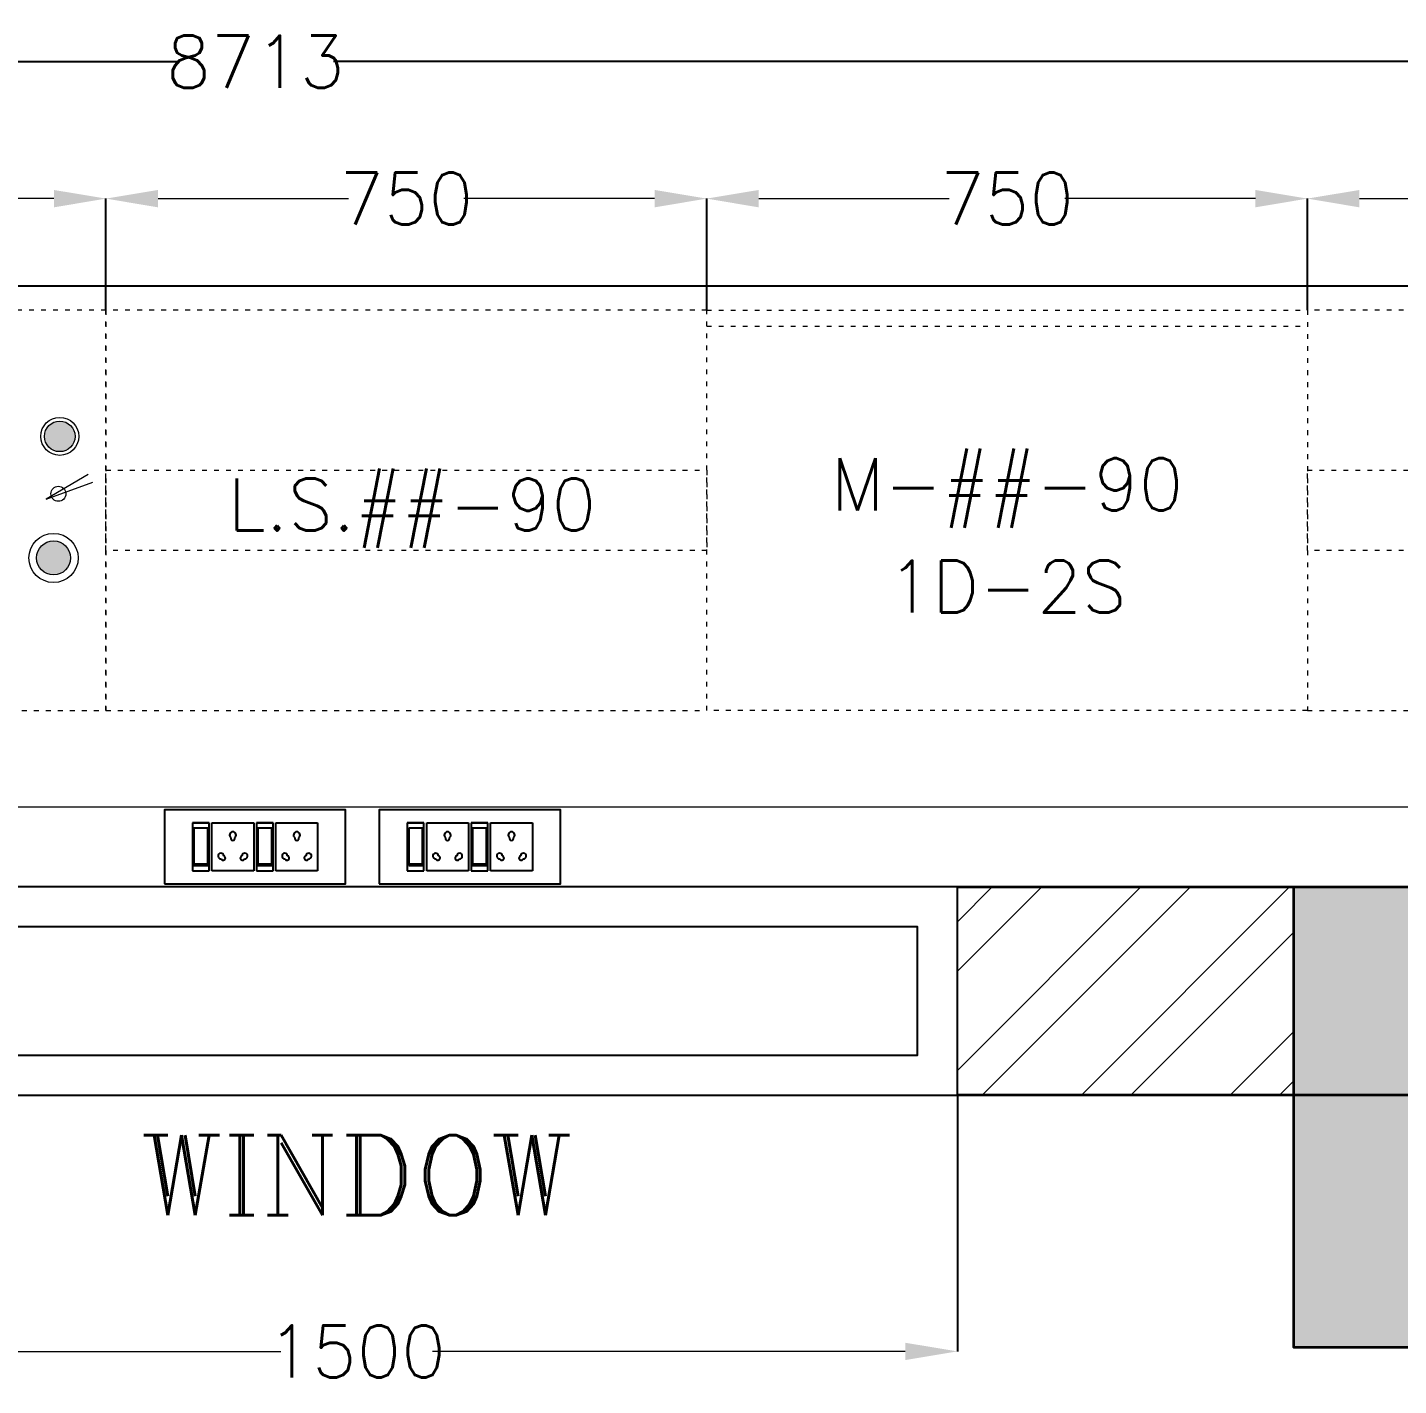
# Model space of a CAD drawing. Extents: x -52083 to 49512, y -145230 to 20224.
# Drawn here: x -32244 to -30532, y -20351 to -18655 of the extents above; entities that cross this region are included whole.
import ezdxf
from ezdxf.enums import TextEntityAlignment as Align

# ---------------------------------------------------------------- set-up
doc = ezdxf.new("R2010")
doc.units = 0
doc.header["$LTSCALE"] = 0.5
doc.header["$MEASUREMENT"] = 0
doc.header["$PDMODE"] = 32
doc.linetypes.add('ACAD_ISO03W100', pattern=[30, 12, -18])
for name, color, linetype, lineweight in [('COL', 1, 'Continuous', 35), ('DIM', 3, 'Continuous', 5), ('Furniture', 30, 'Continuous', 13), ('Hatch-1', 8, 'Continuous', 5), ('Sa-Block Text', 7, 'Continuous', 18), ('wall-1', 7, 'Continuous', 35)]:
    doc.layers.add(name, color=color, linetype=linetype, lineweight=lineweight)
for name, color, linetype in [('LABOFAB', 7, 'Continuous'), ('PDF_Text', 5, 'Continuous'), ('SA-6MRP', 1, 'Continuous'), ('SA-6MUP', 223, 'Continuous'), ('SA-FUR', 3, 'Continuous')]:
    doc.layers.add(name, color=color, linetype=linetype)
doc.styles.add('RomanS', font='romans.shx')
doc.styles.get("Standard").update_dxf_attribs({"font": 'romans.shx'})
doc.dimstyles.new('Sa-dim', dxfattribs={"dimtxt": 65, "dimasz": 65, "dimexe": 0, "dimexo": 0, "dimtad": 0, "dimdec": 0, "dimdsep": 46, "dimtxsty": 'Standard', "dimcen": 0, "dimclrd": 256, "dimclre": 7, "dimclrt": 1, "dimadec": 0, "dimazin": 0, "dimtfac": 1, "dimtdec": 0, "dimtmove": 0, "dimatfit": 3, "dimfxl": 1, "dimlwd": -1, "dimarcsym": 0})

# ---------------------------------------------------------------- blocks, each defined once
blk = doc.blocks.new('*U109')
at = {"color": 5}
blk.add_wipeout([(50, 400), (50, 240), (1450, 240), (1450, 400)], dxfattribs=at)
blk.add_wipeout([(0, 450), (0, 190), (1500, 190), (1500, 450)], dxfattribs=at)
for points in [[(0, 450), (0, 190), (1500, 190), (1500, 450)], [(50, 400), (50, 240), (1450, 240), (1450, 400)]]:
    blk.add_lwpolyline(points, close=True, dxfattribs=at)
blk = doc.blocks.new('*D412')
at = {"layer": 'Defpoints', "color": 0, "transparency": 16777216}
for p in [(-32582.5, -19988.3), (-31082.5, -19988.3), (-31082.5, -20308.2)]:
    blk.add_point(p, dxfattribs=at)
at = {"layer": 'DIM', "color": 7, "lineweight": -2, "transparency": 16777216}
for p, q in [((-32582.5, -19988.3), (-32582.5, -20308.2)), ((-31082.5, -19988.3), (-31082.5, -20308.2))]:
    blk.add_line(p, q, dxfattribs=at)
at = {"layer": 'DIM', "transparency": 16777216}
for p, q in [((-32517.5, -20308.2), (-31927, -20308.2)), ((-31147.5, -20308.2), (-31738, -20308.2))]:
    blk.add_line(p, q, dxfattribs=at)
for points in [[(-32517.5, -20297.4), (-32517.5, -20319), (-32582.5, -20308.2)], [(-31147.5, -20297.4), (-31147.5, -20319), (-31082.5, -20308.2)]]:
    blk.add_solid(points, dxfattribs=at)
at = {"layer": 'DIM', "color": 1, "transparency": 16777216, "insert": (-31832.5, -20308.2), "char_height": 65, "attachment_point": 5}
blk.add_mtext('1500', dxfattribs=at)
blk = doc.blocks.new('*U92')
at = {"layer": 'SA-FUR', "color": 230, "linetype": 'ACAD_ISO03W100', "lineweight": 13}
for points in [[(750, 500), (0, 500), (0, 0), (750, 0)], [(750, 200), (0, 200), (0, 300), (750, 300)]]:
    blk.add_lwpolyline(points, close=True, dxfattribs=at)
at = {"layer": 'SA-FUR', "color": 7}
blk.add_attdef('TAG-2', text='', height=65, dxfattribs=at).set_placement((382.1, 224.8), align=Align.CENTER)
blk = doc.blocks.new('*D458')
at = {"layer": 'Defpoints', "color": 0, "transparency": 16777216}
for p in [(-32145.5, -18869.1), (-33045.5, -19008.3), (-32145.5, -19008.3)]:
    blk.add_point(p, dxfattribs=at)
at = {"layer": 'DIM', "color": 7, "lineweight": -2, "transparency": 16777216}
for p, q in [((-33045.5, -19008.3), (-33045.5, -18869.1)), ((-32145.5, -19008.3), (-32145.5, -18869.1))]:
    blk.add_line(p, q, dxfattribs=at)
at = {"layer": 'DIM', "transparency": 16777216}
for p, q in [((-32980.5, -18869.1), (-32667.8, -18869.1)), ((-32210.5, -18869.1), (-32523.2, -18869.1))]:
    blk.add_line(p, q, dxfattribs=at)
for points in [[(-32980.5, -18858.3), (-32980.5, -18880), (-33045.5, -18869.1)], [(-32210.5, -18858.3), (-32210.5, -18880), (-32145.5, -18869.1)]]:
    blk.add_solid(points, dxfattribs=at)
at = {"layer": 'DIM', "color": 1, "transparency": 16777216, "insert": (-32595.5, -18869.1), "char_height": 65, "attachment_point": 5}
blk.add_mtext('900', dxfattribs=at)
blk = doc.blocks.new('*D459')
at = {"layer": 'Defpoints', "color": 0, "transparency": 16777216}
for p in [(-31395.5, -18869.1), (-32145.5, -19008.3), (-31395.5, -19008.3)]:
    blk.add_point(p, dxfattribs=at)
at = {"layer": 'DIM', "color": 7, "lineweight": -2, "transparency": 16777216}
for p, q in [((-32145.5, -19008.3), (-32145.5, -18869.1)), ((-31395.5, -19008.3), (-31395.5, -18869.1))]:
    blk.add_line(p, q, dxfattribs=at)
at = {"layer": 'DIM', "transparency": 16777216}
for p, q in [((-32080.5, -18869.1), (-31842.6, -18869.1)), ((-31460.5, -18869.1), (-31698.5, -18869.1))]:
    blk.add_line(p, q, dxfattribs=at)
for points in [[(-32080.5, -18858.3), (-32080.5, -18880), (-32145.5, -18869.1)], [(-31460.5, -18858.3), (-31460.5, -18880), (-31395.5, -18869.1)]]:
    blk.add_solid(points, dxfattribs=at)
at = {"layer": 'DIM', "color": 1, "transparency": 16777216, "insert": (-31770.5, -18869.1), "char_height": 65, "attachment_point": 5}
blk.add_mtext('750', dxfattribs=at)
blk = doc.blocks.new('*U94')
at = {"layer": 'SA-FUR', "color": 230, "linetype": 'ACAD_ISO03W100', "lineweight": 13}
blk.add_line((750, 20), (0, 20), dxfattribs=at)
blk.add_lwpolyline([(0, 500), (750, 500), (750, 0), (0, 0)], close=True, dxfattribs=at)
at = {"layer": 'SA-FUR', "color": 7}
for tag, p in [('TAG-2', (375, 377.6)), ('TAG', (375, 250))]:
    blk.add_attdef(tag, text='', height=65, rotation=180, dxfattribs=at).set_placement(p, align=Align.CENTER)
blk = doc.blocks.new('*D460')
at = {"layer": 'Defpoints', "color": 0, "transparency": 16777216}
for p in [(-30645.5, -18869.1), (-31395.5, -19008.3), (-30645.5, -19008.3)]:
    blk.add_point(p, dxfattribs=at)
at = {"layer": 'DIM', "color": 7, "lineweight": -2, "transparency": 16777216}
for p, q in [((-31395.5, -19008.3), (-31395.5, -18869.1)), ((-30645.5, -19008.3), (-30645.5, -18869.1))]:
    blk.add_line(p, q, dxfattribs=at)
at = {"layer": 'DIM', "transparency": 16777216}
for p, q in [((-31330.5, -18869.1), (-31092.6, -18869.1)), ((-30710.5, -18869.1), (-30948.5, -18869.1))]:
    blk.add_line(p, q, dxfattribs=at)
for points in [[(-31330.5, -18858.3), (-31330.5, -18880), (-31395.5, -18869.1)], [(-30710.5, -18858.3), (-30710.5, -18880), (-30645.5, -18869.1)]]:
    blk.add_solid(points, dxfattribs=at)
at = {"layer": 'DIM', "color": 1, "transparency": 16777216, "insert": (-31020.5, -18869.1), "char_height": 65, "attachment_point": 5}
blk.add_mtext('750', dxfattribs=at)
blk = doc.blocks.new('*D461')
at = {"layer": 'Defpoints', "color": 0, "transparency": 16777216}
for p in [(-29895.5, -18869.1), (-30645.5, -19008.3), (-29895.5, -19008.3)]:
    blk.add_point(p, dxfattribs=at)
at = {"layer": 'DIM', "color": 7, "lineweight": -2, "transparency": 16777216}
for p, q in [((-30645.5, -19008.3), (-30645.5, -18869.1)), ((-29895.5, -19008.3), (-29895.5, -18869.1))]:
    blk.add_line(p, q, dxfattribs=at)
at = {"layer": 'DIM', "transparency": 16777216}
for p, q in [((-30580.5, -18869.1), (-30342.6, -18869.1)), ((-29960.5, -18869.1), (-30198.5, -18869.1))]:
    blk.add_line(p, q, dxfattribs=at)
for points in [[(-30580.5, -18858.3), (-30580.5, -18880), (-30645.5, -18869.1)], [(-29960.5, -18858.3), (-29960.5, -18880), (-29895.5, -18869.1)]]:
    blk.add_solid(points, dxfattribs=at)
at = {"layer": 'DIM', "color": 1, "transparency": 16777216, "insert": (-30270.5, -18869.1), "char_height": 65, "attachment_point": 5}
blk.add_mtext('750', dxfattribs=at)
blk = doc.blocks.new('*D464')
at = {"color": 7, "lineweight": -2, "transparency": 16777216}
for p, q in [((-36315.5, -18978.3), (-36315.5, -18698.1)), ((-27602.5, -18978.3), (-27602.5, -18698.1))]:
    blk.add_line(p, q, dxfattribs=at)
at = {"transparency": 16777216}
for p, q in [((-36250.5, -18698.1), (-32056.7, -18698.1)), ((-27667.5, -18698.1), (-31861.3, -18698.1))]:
    blk.add_line(p, q, dxfattribs=at)
for points in [[(-36250.5, -18687.2), (-36250.5, -18708.9), (-36315.5, -18698.1)], [(-27667.5, -18687.2), (-27667.5, -18708.9), (-27602.5, -18698.1)]]:
    blk.add_solid(points, dxfattribs=at)
at = {"layer": 'Defpoints', "color": 0, "transparency": 16777216}
for p in [(-27602.5, -18698.1), (-36315.5, -18978.3), (-27602.5, -18978.3)]:
    blk.add_point(p, dxfattribs=at)
at = {"color": 1, "transparency": 16777216, "insert": (-31959, -18698.1), "char_height": 65, "attachment_point": 5}
blk.add_mtext('8713', dxfattribs=at)
blk = doc.blocks.new('*U133')
at = {"ltscale": 300}
for p, q in [((-78.1, 29.8), (-78.1, -29.8)), ((-78.1, 29.8), (-78.1, -29.8)), ((-57.3, 29.8), (-78.1, 29.8)), ((-78.1, 29.8), (-57.3, 29.8)), ((-76.3, 23.3), (-76.3, -23.3)), ((-59.1, 23.3), (-76.3, 23.3)), ((-59.1, -23.3), (-59.1, 23.3)), ((-57.3, -29.8), (-57.3, 29.8)), ((-53.9, 29.8), (-1.7, 29.8)), ((-53.9, -29.8), (-53.9, 29.8)), ((-1.7, 29.8), (-1.7, -29.8)), ((1.7, 29.8), (1.7, -29.8)), ((1.7, 29.8), (1.7, -29.8)), ((22.5, 29.8), (1.7, 29.8)), ((1.7, 29.8), (22.5, 29.8)), ((3.5, 23.3), (3.5, -23.3)), ((20.7, 23.3), (3.5, 23.3)), ((20.7, -23.3), (20.7, 23.3)), ((22.5, -29.8), (22.5, 29.8)), ((25.9, -29.8), (25.9, 29.8)), ((25.9, 29.8), (78.1, 29.8)), ((78.1, 29.8), (78.1, -29.8)), ((-78.1, -29.8), (-57.3, -29.8)), ((-76.3, -21.2), (-59.1, -21.2)), ((-76.3, -23.3), (-59.1, -23.3)), ((-1.7, -29.8), (-53.9, -29.8)), ((1.7, -29.8), (22.5, -29.8)), ((3.5, -21.2), (20.7, -21.2)), ((3.5, -23.3), (20.7, -23.3)), ((78.1, -29.8), (25.9, -29.8))]:
    blk.add_line(p, q, dxfattribs=at)
blk.add_lwpolyline([(-113, -46), (113, -46), (113, 46), (-113, 46)], close=True, dxfattribs=at)
for centre, radius, start, end in [((-27.8, 14.7), 4.06, 307.1584, 232.8416), ((52, 14.7), 4.06, 307.1584, 232.8416), ((-27.8, 10.6), 2.59, 161.4031, 18.5969), ((52, 10.6), 2.59, 161.4031, 18.5969), ((-42.7, -11.6), 3.5, 5.2689, 272.51), ((-39.9, -14), 2.82, 202.6838, 75.0951), ((-15.7, -14), 2.82, 104.9049, 337.3162), ((-12.9, -11.6), 3.5, 267.49, 174.7311), ((37.1, -11.6), 3.5, 5.2689, 272.51), ((39.9, -14), 2.82, 202.6838, 75.0951), ((64.1, -14), 2.82, 104.9049, 337.3162), ((66.9, -11.6), 3.5, 267.49, 174.7311)]:
    blk.add_arc(centre, radius, start, end, dxfattribs=at)
at = {"layer": 'Sa-Block Text', "flags": 1}
for tag, p in [('PROJECTNAME', (102.4, 776)), ('FLOOR', (102.4, 686.5)), ('LABNAME', (102.4, 577)), ('ITEMNO:', (102.4, 479.7))]:
    blk.add_attdef(tag, text='', height=65, dxfattribs=at).set_placement(p, align=Align.MIDDLE_CENTER)
at = {"layer": 'Sa-Block Text'}
blk.add_attdef('CATALOGUE', text='', height=65, dxfattribs=at).set_placement((102.4, 360.5), align=Align.MIDDLE_CENTER)
blk = doc.blocks.new('*U130')
for p, q in [((-78.1, 29.8), (-78.1, -29.8)), ((-78.1, 29.8), (-78.1, -29.8)), ((-57.3, 29.8), (-78.1, 29.8)), ((-78.1, 29.8), (-57.3, 29.8)), ((-76.3, 23.3), (-76.3, -23.3)), ((-59.1, 23.3), (-76.3, 23.3)), ((-59.1, -23.3), (-59.1, 23.3)), ((-57.3, -29.8), (-57.3, 29.8)), ((-53.9, 29.8), (-1.7, 29.8)), ((-53.9, -29.8), (-53.9, 29.8)), ((-1.7, 29.8), (-1.7, -29.8)), ((1.7, 29.8), (1.7, -29.8)), ((1.7, 29.8), (1.7, -29.8)), ((22.5, 29.8), (1.7, 29.8)), ((1.7, 29.8), (22.5, 29.8)), ((3.5, 23.3), (3.5, -23.3)), ((20.7, 23.3), (3.5, 23.3)), ((20.7, -23.3), (20.7, 23.3)), ((22.5, -29.8), (22.5, 29.8)), ((25.9, -29.8), (25.9, 29.8)), ((25.9, 29.8), (78.1, 29.8)), ((78.1, 29.8), (78.1, -29.8)), ((-78.1, -29.8), (-57.3, -29.8)), ((-76.3, -21.2), (-59.1, -21.2)), ((-76.3, -23.3), (-59.1, -23.3)), ((-1.7, -29.8), (-53.9, -29.8)), ((1.7, -29.8), (22.5, -29.8)), ((3.5, -21.2), (20.7, -21.2)), ((3.5, -23.3), (20.7, -23.3)), ((78.1, -29.8), (25.9, -29.8))]:
    blk.add_line(p, q)
blk.add_lwpolyline([(-113, -46), (113, -46), (113, 46), (-113, 46)], close=True)
for centre, radius, start, end in [((-27.8, 14.7), 4.06, 307.1584, 232.8416), ((52, 14.7), 4.06, 307.1584, 232.8416), ((-27.8, 10.6), 2.59, 161.4031, 18.5969), ((52, 10.6), 2.59, 161.4031, 18.5969), ((-42.7, -11.6), 3.5, 5.2689, 272.51), ((-39.9, -14), 2.82, 202.6838, 75.0951), ((-15.7, -14), 2.82, 104.9049, 337.3162), ((-12.9, -11.6), 3.5, 267.49, 174.7311), ((37.1, -11.6), 3.5, 5.2689, 272.51), ((39.9, -14), 2.82, 202.6838, 75.0951), ((64.1, -14), 2.82, 104.9049, 337.3162), ((66.9, -11.6), 3.5, 267.49, 174.7311)]:
    blk.add_arc(centre, radius, start, end)
at = {"layer": 'Sa-Block Text', "flags": 1}
for tag, p in [('PROJECTNAME', (14.8, 619.1)), ('FLOOR', (14.8, 529.6)), ('LABNAME', (14.8, 420.1)), ('ITEMNO:', (14.8, 322.8))]:
    blk.add_attdef(tag, text='', height=65, dxfattribs=at).set_placement(p, align=Align.MIDDLE_CENTER)
at = {"layer": 'Sa-Block Text'}
blk.add_attdef('CATALOGUE', text='', height=65, dxfattribs=at).set_placement((14.8, 173.9), align=Align.MIDDLE_CENTER)

msp = doc.modelspace()

# ---------------------------------------------------------------- hatches: boundary and pattern name
at = {"layer": 'COL'}
h = msp.add_hatch(color=256, dxfattribs=at)
h.dxf.hatch_style = 1
h.paths.add_polyline_path([(-30397.5, -19728.3), (-30662.5, -19728.3), (-30662.5, -20303.3), (-30397.5, -20303.3)])
at = {"layer": 'LABOFAB', "lineweight": 13, "ltscale": 0.1}
h = msp.add_hatch(dxfattribs=at)
h.set_pattern_fill('HEX', color=5, scale=0.4, angle=606.7955)
h.set_pattern_definition([(246.79551034, (50896.7774, 420376.0754), (2.021758257, -0.866714228), [1.27, -2.54]), (6.79551034, (50896.7774, 420376.0754), (-0.260282589, 2.184251125), [1.27, -2.54]), (306.79551034, (50896.277, 420374.9082), (1.761475668, 1.317536897), [1.27, -2.54])])
h.paths.add_polyline_path([(-32202.6, -19298.2, 1), (-32219.3, -19337.1, 1)])
h.paths.add_polyline_path([(-32210.8, -19183.5, 0.490237), (-32184.4, -19168.8), (-32218.4, -19154.3, 0.490237)])
h.paths.add_polyline_path([(-32184.4, -19168.8, 0.342069), (-32195.7, -19148.4, 0.342069), (-32218.4, -19154.3)])

# ---------------------------------------------------------------- linework, layer by layer
at = {"color": 3}
msp.add_line((-27602.5, -18978.3, 2637.8), (-35295.5, -18978.3, 2637.8), dxfattribs=at)
at = {"layer": 'COL', "elevation": 2637.8}
msp.add_lwpolyline([(-30662.5, -19728.3), (-30397.5, -19728.3), (-30397.5, -20303.3), (-30662.5, -20303.3)], close=True, dxfattribs=at)
at = {"layer": 'LABOFAB', "color": 230, "linetype": 'ACAD_ISO03W100', "lineweight": 13, "elevation": 2637.8}
msp.add_lwpolyline([(-33045.5, -19508.3), (-32145.5, -19508.3), (-32145.5, -19008.3), (-33045.5, -19008.3)], close=True, dxfattribs=at)
at = {"layer": 'LABOFAB', "color": 5, "lineweight": 13, "elevation": 2637.8}
msp.add_lwpolyline([(-32167.6, -19213.7), (-32220.3, -19244.4), (-32161.7, -19223.2)], dxfattribs=at)
at = {"layer": 'LABOFAB', "color": 5, "lineweight": 13}
for centre, radius in [((-32203.2, -19165.9, 2637.8), 23.7), ((-32203.2, -19165.9, 2637.8), 19.1), ((-32204.9, -19237.6, 2637.8), 9.38), ((-32204.9, -19237.6, 2637.8), 9.38), ((-32210.9, -19317.7, 2637.8), 30.7), ((-32210.9, -19317.7, 2637.8), 21.2)]:
    msp.add_circle(centre, radius, dxfattribs=at)
at = {"layer": 'wall-1', "elevation": 2637.8}
msp.add_lwpolyline([(-24057.5, -19988.3), (-46669.5, -19988.3), (-46669.5, -19728.3), (-24057.5, -19728.3)], close=True, dxfattribs=at)

# ---------------------------------------------------------------- block references
at = {"layer": 'SA-FUR'}
for p in [(-32145.5, -19508.3, 2637.8), (-30645.5, -19508.3, 2637.8)]:
    msp.add_blockref('*U92', p, dxfattribs=at).add_auto_attribs({'TAG-2': 'L.S.##-90'})
at = {"layer": 'SA-FUR', "rotation": 180}
msp.add_blockref('*U94', (-30645.5, -19008.3, 2637.8), dxfattribs=at).add_auto_attribs({'TAG': 'M-##-90', 'TAG-2': '1D-2S'})

# ---------------------------------------------------------------- texts
at = {"layer": 'PDF_Text', "insert": (-31832.5, -20038.3, 2637.8), "char_height": 100, "attachment_point": 2, "style": 'RomanS'}
msp.add_mtext('{\\Fromanc|c0;WINDOW}', dxfattribs=at)

# ---------------------------------------------------------------- dimensions: what is measured, and where the dimension line sits
dim = msp.add_linear_dim(base=(-27602.5, -18698.1, 2637.8), p1=(-36315.5, -18978.3, 2637.8), p2=(-27602.5, -18978.3, 2637.8), dimstyle='Sa-dim')
dim.commit()
dim.dimension.update_dxf_attribs({"geometry": '*D464', "text_midpoint": (-31959, -18698.1, 2637.8)})
at = {"layer": 'DIM'}
for base, p1, p2, picture, middle in [((-32145.5, -18869.1, 2637.8), (-33045.5, -19008.3, 2637.8), (-32145.5, -19008.3, 2637.8), '*D458', (-32595.5, -18869.1, 2637.8)), ((-31395.5, -18869.1, 2637.8), (-32145.5, -19008.3, 2637.8), (-31395.5, -19008.3, 2637.8), '*D459', (-31770.5, -18869.1, 2637.8)), ((-30645.5, -18869.1, 2637.8), (-31395.5, -19008.3, 2637.8), (-30645.5, -19008.3, 2637.8), '*D460', (-31020.5, -18869.1, 2637.8)), ((-29895.5, -18869.1, 2637.8), (-30645.5, -19008.3, 2637.8), (-29895.5, -19008.3, 2637.8), '*D461', (-30270.5, -18869.1, 2637.8))]:
    dim = msp.add_linear_dim(base=base, p1=p1, p2=p2, dimstyle='Sa-dim', dxfattribs=at)
    dim.commit()
    dim.dimension.update_dxf_attribs({"geometry": picture, "text_midpoint": middle})

# ---------------------------------------------------------------- next in the draw order: block references
msp.add_blockref('*U109', (-32582.5, -20178.3, 2637.8))

# ---------------------------------------------------------------- next in the draw order: hatches: boundary and pattern name
at = {"layer": 'Hatch-1'}
h = msp.add_hatch(dxfattribs=at)
h.set_pattern_fill('ANSI32,_O', color=256, scale=350)
h.set_pattern_definition([(45, (5394.74, 2e-13), (-92.80777, 92.80777), []), (45, (5456.61, 2e-13), (-92.80777, 92.80777), [])])
h.paths.add_polyline_path([(-31082.5, -19988.3), (-30662.5, -19988.3), (-30662.5, -19728.3), (-31082.5, -19728.3)])

# ---------------------------------------------------------------- next in the draw order: linework, layer by layer
at = {"layer": 'Furniture', "elevation": 2637.8}
msp.add_lwpolyline([(-36325.5, -19628.3), (-27612.5, -19628.3), (-27612.5, -19728.3), (-36325.5, -19728.3)], close=True, dxfattribs=at)
at = {"layer": 'Hatch-1', "elevation": 2637.8}
msp.add_lwpolyline([(-31082.5, -19988.3), (-30662.5, -19988.3), (-30662.5, -19728.3), (-31082.5, -19728.3)], close=True, dxfattribs=at)

# ---------------------------------------------------------------- next in the draw order: block references
at = {"layer": 'SA-6MRP', "color": 7}
msp.add_blockref('*U133', (-31691.2, -19678.3, 2637.8), dxfattribs=at)
at = {"layer": 'SA-6MUP', "color": 7}
msp.add_blockref('*U130', (-31959.3, -19678.3, 2637.8), dxfattribs=at)

# ---------------------------------------------------------------- next in the draw order: dimensions: what is measured, and where the dimension line sits
at = {"layer": 'DIM', "color": 7}
dim = msp.add_linear_dim(base=(-31082.5, -20308.2, 2637.8), p1=(-32582.5, -19988.3, 2637.8), p2=(-31082.5, -19988.3, 2637.8), dimstyle='Sa-dim', dxfattribs=at)
dim.commit()
dim.dimension.update_dxf_attribs({"geometry": '*D412', "text_midpoint": (-31832.5, -20308.2, 2637.8)})

doc.saveas('drawing.dxf')
